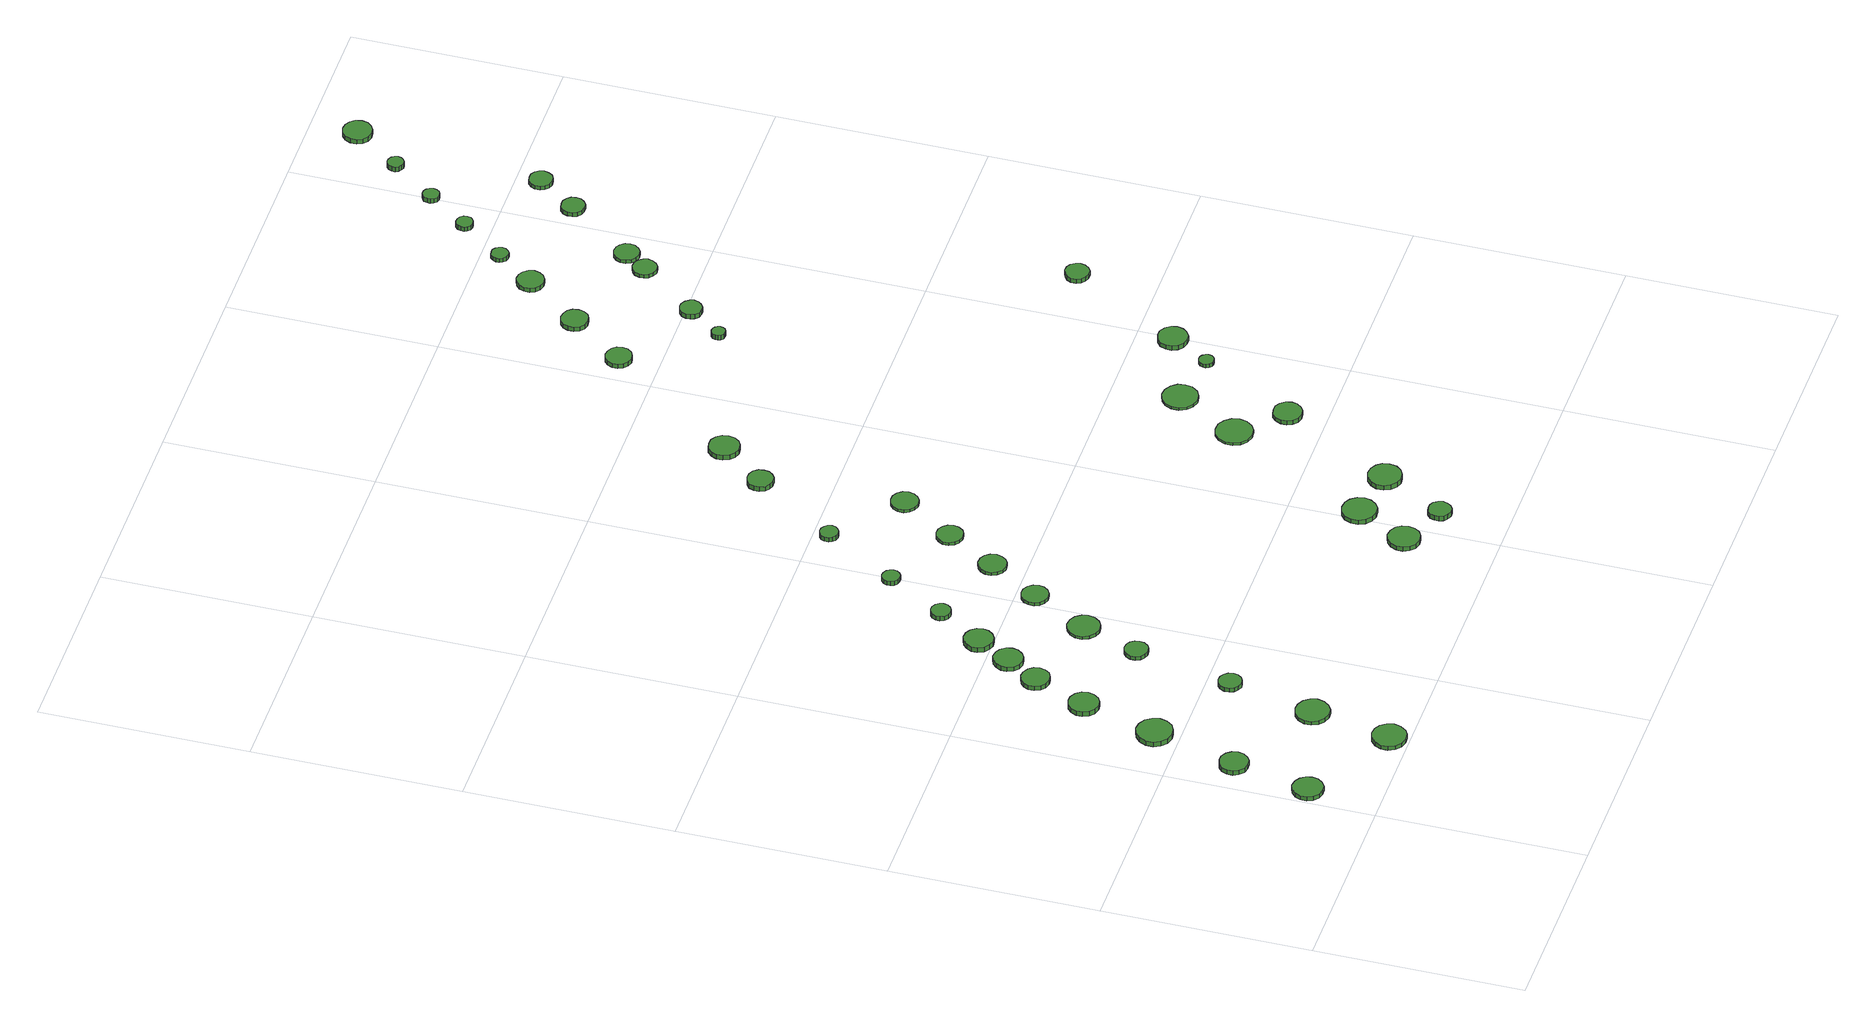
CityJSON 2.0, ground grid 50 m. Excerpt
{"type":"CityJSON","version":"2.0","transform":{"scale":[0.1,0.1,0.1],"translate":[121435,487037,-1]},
"CityObjects":{
"tree1":{"type":"SolitaryVegetationObject","attributes":{"function":"something"},"geometry":[{"type":"MultiSurface","lod":"1","boundaries":[[[0,1,2,3,4,5,6,7,8,9,10,11,12,13,14]],[[15,16,17,18,19,20,21,22,23,24,25,26,27,28,29]],[[0,29,28,1]],[[1,28,27,2]],[[2,27,26,3]],[[3,26,25,4]],[[4,25,24,5]],[[5,24,23,6]],[[6,23,22,7]],[[7,22,21,8]],[[8,21,20,9]],[[9,20,19,10]],[[10,19,18,11]],[[11,18,17,12]],[[12,17,16,13]],[[13,16,15,14]],[[14,15,29,0]]]}]},
"tree2":{"type":"SolitaryVegetationObject","attributes":{"function":"something"},"geometry":[{"type":"MultiSurface","lod":"1","boundaries":[[[30,31,32,33,34,35,36,37,38,39,40,41,42,43,44]],[[45,46,47,48,49,50,51,52,53,54,55,56,57,58,59]],[[30,59,58,31]],[[31,58,57,32]],[[32,57,56,33]],[[33,56,55,34]],[[34,55,54,35]],[[35,54,53,36]],[[36,53,52,37]],[[37,52,51,38]],[[38,51,50,39]],[[39,50,49,40]],[[40,49,48,41]],[[41,48,47,42]],[[42,47,46,43]],[[43,46,45,44]],[[44,45,59,30]]]}]},
"tree3":{"type":"SolitaryVegetationObject","attributes":{"function":"something"},"geometry":[{"type":"MultiSurface","lod":"1","boundaries":[[[60,61,62,63,64,65,66,67,68,69,70,71,72,73,74]],[[75,76,77,78,79,80,81,82,83,84,85,86,87,88,89]],[[60,89,88,61]],[[61,88,87,62]],[[62,87,86,63]],[[63,86,85,64]],[[64,85,84,65]],[[65,84,83,66]],[[66,83,82,67]],[[67,82,81,68]],[[68,81,80,69]],[[69,80,79,70]],[[70,79,78,71]],[[71,78,77,72]],[[72,77,76,73]],[[73,76,75,74]],[[74,75,89,60]]]}]},
"tree4":{"type":"SolitaryVegetationObject","attributes":{"function":"something"},"geometry":[{"type":"MultiSurface","lod":"1","boundaries":[[[90,91,92,93,94,95,96,97,98,99,100,101,102,103,104]],[[105,106,107,108,109,110,111,112,113,114,115,116,117,118,119]],[[90,119,118,91]],[[91,118,117,92]],[[92,117,116,93]],[[93,116,115,94]],[[94,115,114,95]],[[95,114,113,96]],[[96,113,112,97]],[[97,112,111,98]],[[98,111,110,99]],[[99,110,109,100]],[[100,109,108,101]],[[101,108,107,102]],[[102,107,106,103]],[[103,106,105,104]],[[104,105,119,90]]]}]},
"tree5":{"type":"SolitaryVegetationObject","attributes":{"function":"something"},"geometry":[{"type":"MultiSurface","lod":"1","boundaries":[[[120,121,122,123,124,125,126,127,128,129,130,131,132,133,134]],[[135,136,137,138,139,140,141,142,143,144,145,146,147,148,149]],[[120,149,148,121]],[[121,148,147,122]],[[122,147,146,123]],[[123,146,145,124]],[[124,145,144,125]],[[125,144,143,126]],[[126,143,142,127]],[[127,142,141,128]],[[128,141,140,129]],[[129,140,139,130]],[[130,139,138,131]],[[131,138,137,132]],[[132,137,136,133]],[[133,136,135,134]],[[134,135,149,120]]]}]},
"tree6":{"type":"SolitaryVegetationObject","attributes":{"function":"something"},"geometry":[{"type":"MultiSurface","lod":"1","boundaries":[[[150,151,152,153,154,155,156,157,158,159,160,161,162,163,164]],[[165,166,167,168,169,170,171,172,173,174,175,176,177,178,179]],[[150,179,178,151]],[[151,178,177,152]],[[152,177,176,153]],[[153,176,175,154]],[[154,175,174,155]],[[155,174,173,156]],[[156,173,172,157]],[[157,172,171,158]],[[158,171,170,159]],[[159,170,169,160]],[[160,169,168,161]],[[161,168,167,162]],[[162,167,166,163]],[[163,166,165,164]],[[164,165,179,150]]]}]},
"tree7":{"type":"SolitaryVegetationObject","attributes":{"function":"something"},"geometry":[{"type":"MultiSurface","lod":"1","boundaries":[[[180,181,182,183,184,185,186,187,188,189,190,191,192,193,194]],[[195,196,197,198,199,200,201,202,203,204,205,206,207,208,209]],[[180,209,208,181]],[[181,208,207,182]],[[182,207,206,183]],[[183,206,205,184]],[[184,205,204,185]],[[185,204,203,186]],[[186,203,202,187]],[[187,202,201,188]],[[188,201,200,189]],[[189,200,199,190]],[[190,199,198,191]],[[191,198,197,192]],[[192,197,196,193]],[[193,196,195,194]],[[194,195,209,180]]]}]},
"tree8":{"type":"SolitaryVegetationObject","attributes":{"function":"something"},"geometry":[{"type":"MultiSurface","lod":"1","boundaries":[[[210,211,212,213,214,215,216,217,218,219,220,221,222,223,224]],[[225,226,227,228,229,230,231,232,233,234,235,236,237,238,239]],[[210,239,238,211]],[[211,238,237,212]],[[212,237,236,213]],[[213,236,235,214]],[[214,235,234,215]],[[215,234,233,216]],[[216,233,232,217]],[[217,232,231,218]],[[218,231,230,219]],[[219,230,229,220]],[[220,229,228,221]],[[221,228,227,222]],[[222,227,226,223]],[[223,226,225,224]],[[224,225,239,210]]]}]},
"tree9":{"type":"SolitaryVegetationObject","attributes":{"function":"something"},"geometry":[{"type":"MultiSurface","lod":"1","boundaries":[[[240,241,242,243,244,245,246,247,248,249,250,251,252,253,254]],[[255,256,257,258,259,260,261,262,263,264,265,266,267,268,269]],[[240,269,268,241]],[[241,268,267,242]],[[242,267,266,243]],[[243,266,265,244]],[[244,265,264,245]],[[245,264,263,246]],[[246,263,262,247]],[[247,262,261,248]],[[248,261,260,249]],[[249,260,259,250]],[[250,259,258,251]],[[251,258,257,252]],[[252,257,256,253]],[[253,256,255,254]],[[254,255,269,240]]]}]},
"tree10":{"type":"SolitaryVegetationObject","attributes":{"function":"something"},"geometry":[{"type":"MultiSurface","lod":"1","boundaries":[[[270,271,272,273,274,275,276,277,278,279,280,281,282,283,284]],[[285,286,287,288,289,290,291,292,293,294,295,296,297,298,299]],[[270,299,298,271]],[[271,298,297,272]],[[272,297,296,273]],[[273,296,295,274]],[[274,295,294,275]],[[275,294,293,276]],[[276,293,292,277]],[[277,292,291,278]],[[278,291,290,279]],[[279,290,289,280]],[[280,289,288,281]],[[281,288,287,282]],[[282,287,286,283]],[[283,286,285,284]],[[284,285,299,270]]]}]},
"tree11":{"type":"SolitaryVegetationObject","attributes":{"function":"something"},"geometry":[{"type":"MultiSurface","lod":"1","boundaries":[[[300,301,302,303,304,305,306,307,308,309,310,311,312,313,314]],[[315,316,317,318,319,320,321,322,323,324,325,326,327,328,329]],[[300,329,328,301]],[[301,328,327,302]],[[302,327,326,303]],[[303,326,325,304]],[[304,325,324,305]],[[305,324,323,306]],[[306,323,322,307]],[[307,322,321,308]],[[308,321,320,309]],[[309,320,319,310]],[[310,319,318,311]],[[311,318,317,312]],[[312,317,316,313]],[[313,316,315,314]],[[314,315,329,300]]]}]},
"tree12":{"type":"SolitaryVegetationObject","attributes":{"function":"something"},"geometry":[{"type":"MultiSurface","lod":"1","boundaries":[[[330,331,332,333,334,335,336,337,338,339,340,341,342,343,344]],[[345,346,347,348,349,350,351,352,353,354,355,356,357,358,359]],[[330,359,358,331]],[[331,358,357,332]],[[332,357,356,333]],[[333,356,355,334]],[[334,355,354,335]],[[335,354,353,336]],[[336,353,352,337]],[[337,352,351,338]],[[338,351,350,339]],[[339,350,349,340]],[[340,349,348,341]],[[341,348,347,342]],[[342,347,346,343]],[[343,346,345,344]],[[344,345,359,330]]]}]},
"tree13":{"type":"SolitaryVegetationObject","attributes":{"function":"something"},"geometry":[{"type":"MultiSurface","lod":"1","boundaries":[[[360,361,362,363,364,365,366,367,368,369,370,371,372,373,374]],[[375,376,377,378,379,380,381,382,383,384,385,386,387,388,389]],[[360,389,388,361]],[[361,388,387,362]],[[362,387,386,363]],[[363,386,385,364]],[[364,385,384,365]],[[365,384,383,366]],[[366,383,382,367]],[[367,382,381,368]],[[368,381,380,369]],[[369,380,379,370]],[[370,379,378,371]],[[371,378,377,372]],[[372,377,376,373]],[[373,376,375,374]],[[374,375,389,360]]]}]},
"tree14":{"type":"SolitaryVegetationObject","attributes":{"function":"something"},"geometry":[{"type":"MultiSurface","lod":"1","boundaries":[[[390,391,392,393,394,395,396,397,398,399,400,401,402,403,404]],[[405,406,407,408,409,410,411,412,413,414,415,416,417,418,419]],[[390,419,418,391]],[[391,418,417,392]],[[392,417,416,393]],[[393,416,415,394]],[[394,415,414,395]],[[395,414,413,396]],[[396,413,412,397]],[[397,412,411,398]],[[398,411,410,399]],[[399,410,409,400]],[[400,409,408,401]],[[401,408,407,402]],[[402,407,406,403]],[[403,406,405,404]],[[404,405,419,390]]]}]},
"tree15":{"type":"SolitaryVegetationObject","attributes":{"function":"something"},"geometry":[{"type":"MultiSurface","lod":"1","boundaries":[[[420,421,422,423,424,425,426,427,428,429,430,431,432,433,434]],[[435,436,437,438,439,440,441,442,443,444,445,446,447,448,449]],[[420,449,448,421]],[[421,448,447,422]],[[422,447,446,423]],[[423,446,445,424]],[[424,445,444,425]],[[425,444,443,426]],[[426,443,442,427]],[[427,442,441,428]],[[428,441,440,429]],[[429,440,439,430]],[[430,439,438,431]],[[431,438,437,432]],[[432,437,436,433]],[[433,436,435,434]],[[434,435,449,420]]]}]},
"tree16":{"type":"SolitaryVegetationObject","attributes":{"function":"something"},"geometry":[{"type":"MultiSurface","lod":"1","boundaries":[[[450,451,452,453,454,455,456,457,458,459,460,461,462,463,464]],[[465,466,467,468,469,470,471,472,473,474,475,476,477,478,479]],[[450,479,478,451]],[[451,478,477,452]],[[452,477,476,453]],[[453,476,475,454]],[[454,475,474,455]],[[455,474,473,456]],[[456,473,472,457]],[[457,472,471,458]],[[458,471,470,459]],[[459,470,469,460]],[[460,469,468,461]],[[461,468,467,462]],[[462,467,466,463]],[[463,466,465,464]],[[464,465,479,450]]]}]},
"tree17":{"type":"SolitaryVegetationObject","attributes":{"function":"something"},"geometry":[{"type":"MultiSurface","lod":"1","boundaries":[[[480,481,482,483,484,485,486,487,488,489,490,491,492,493,494]],[[495,496,497,498,499,500,501,502,503,504,505,506,507,508,509]],[[480,509,508,481]],[[481,508,507,482]],[[482,507,506,483]],[[483,506,505,484]],[[484,505,504,485]],[[485,504,503,486]],[[486,503,502,487]],[[487,502,501,488]],[[488,501,500,489]],[[489,500,499,490]],[[490,499,498,491]],[[491,498,497,492]],[[492,497,496,493]],[[493,496,495,494]],[[494,495,509,480]]]}]},
"tree18":{"type":"SolitaryVegetationObject","attributes":{"function":"something"},"geometry":[{"type":"MultiSurface","lod":"1","boundaries":[[[510,511,512,513,514,515,516,517,518,519,520,521,522,523,524]],[[525,526,527,528,529,530,531,532,533,534,535,536,537,538,539]],[[510,539,538,511]],[[511,538,537,512]],[[512,537,536,513]],[[513,536,535,514]],[[514,535,534,515]],[[515,534,533,516]],[[516,533,532,517]],[[517,532,531,518]],[[518,531,530,519]],[[519,530,529,520]],[[520,529,528,521]],[[521,528,527,522]],[[522,527,526,523]],[[523,526,525,524]],[[524,525,539,510]]]}]},
"tree19":{"type":"SolitaryVegetationObject","attributes":{"function":"something"},"geometry":[{"type":"MultiSurface","lod":"1","boundaries":[[[540,541,542,543,544,545,546,547,548,549,550,551,552,553,554]],[[555,556,557,558,559,560,561,562,563,564,565,566,567,568,569]],[[540,569,568,541]],[[541,568,567,542]],[[542,567,566,543]],[[543,566,565,544]],[[544,565,564,545]],[[545,564,563,546]],[[546,563,562,547]],[[547,562,561,548]],[[548,561,560,549]],[[549,560,559,550]],[[550,559,558,551]],[[551,558,557,552]],[[552,557,556,553]],[[553,556,555,554]],[[554,555,569,540]]]}]},
"tree20":{"type":"SolitaryVegetationObject","attributes":{"function":"something"},"geometry":[{"type":"MultiSurface","lod":"1","boundaries":[[[570,571,572,573,574,575,576,577,578,579,580,581,582,583,584]],[[585,586,587,588,589,590,591,592,593,594,595,596,597,598,599]],[[570,599,598,571]],[[571,598,597,572]],[[572,597,596,573]],[[573,596,595,574]],[[574,595,594,575]],[[575,594,593,576]],[[576,593,592,577]],[[577,592,591,578]],[[578,591,590,579]],[[579,590,589,580]],[[580,589,588,581]],[[581,588,587,582]],[[582,587,586,583]],[[583,586,585,584]],[[584,585,599,570]]]}]},
"tree21":{"type":"SolitaryVegetationObject","attributes":{"function":"something"},"geometry":[{"type":"MultiSurface","lod":"1","boundaries":[[[600,601,602,603,604,605,606,607,608,609,610,611,612,613,614]],[[615,616,617,618,619,620,621,622,623,624,625,626,627,628,629]],[[600,629,628,601]],[[601,628,627,602]],[[602,627,626,603]],[[603,626,625,604]],[[604,625,624,605]],[[605,624,623,606]],[[606,623,622,607]],[[607,622,621,608]],[[608,621,620,609]],[[609,620,619,610]],[[610,619,618,611]],[[611,618,617,612]],[[612,617,616,613]],[[613,616,615,614]],[[614,615,629,600]]]}]},
"tree22":{"type":"SolitaryVegetationObject","attributes":{"function":"something"},"geometry":[{"type":"MultiSurface","lod":"1","boundaries":[[[630,631,632,633,634,635,636,637,638,639,640,641,642,643,644]],[[645,646,647,648,649,650,651,652,653,654,655,656,657,658,659]],[[630,659,658,631]],[[631,658,657,632]],[[632,657,656,633]],[[633,656,655,634]],[[634,655,654,635]],[[635,654,653,636]],[[636,653,652,637]],[[637,652,651,638]],[[638,651,650,639]],[[639,650,649,640]],[[640,649,648,641]],[[641,648,647,642]],[[642,647,646,643]],[[643,646,645,644]],[[644,645,659,630]]]}]},
"tree23":{"type":"SolitaryVegetationObject","attributes":{"function":"something"},"geometry":[{"type":"MultiSurface","lod":"1","boundaries":[[[660,661,662,663,664,665,666,667,668,669,670,671,672,673,674]],[[675,676,677,678,679,680,681,682,683,684,685,686,687,688,689]],[[660,689,688,661]],[[661,688,687,662]],[[662,687,686,663]],[[663,686,685,664]],[[664,685,684,665]],[[665,684,683,666]],[[666,683,682,667]],[[667,682,681,668]],[[668,681,680,669]],[[669,680,679,670]],[[670,679,678,671]],[[671,678,677,672]],[[672,677,676,673]],[[673,676,675,674]],[[674,675,689,660]]]}]},
"tree24":{"type":"SolitaryVegetationObject","attributes":{"function":"something"},"geometry":[{"type":"MultiSurface","lod":"1","boundaries":[[[690,691,692,693,694,695,696,697,698,699,700,701,702,703,704]],[[705,706,707,708,709,710,711,712,713,714,715,716,717,718,719]],[[690,719,718,691]],[[691,718,717,692]],[[692,717,716,693]],[[693,716,715,694]],[[694,715,714,695]],[[695,714,713,696]],[[696,713,712,697]],[[697,712,711,698]],[[698,711,710,699]],[[699,710,709,700]],[[700,709,708,701]],[[701,708,707,702]],[[702,707,706,703]],[[703,706,705,704]],[[704,705,719,690]]]}]},
"tree25":{"type":"SolitaryVegetationObject","attributes":{"function":"something"},"geometry":[{"type":"MultiSurface","lod":"1","boundaries":[[[720,721,722,723,724,725,726,727,728,729,730,731,732,733,734]],[[735,736,737,738,739,740,741,742,743,744,745,746,747,748,749]],[[720,749,748,721]],[[721,748,747,722]],[[722,747,746,723]],[[723,746,745,724]],[[724,745,744,725]],[[725,744,743,726]],[[726,743,742,727]],[[727,742,741,728]],[[728,741,740,729]],[[729,740,739,730]],[[730,739,738,731]],[[731,738,737,732]],[[732,737,736,733]],[[733,736,735,734]],[[734,735,749,720]]]}]},
"tree26":{"type":"SolitaryVegetationObject","attributes":{"function":"something"},"geometry":[{"type":"MultiSurface","lod":"1","boundaries":[[[750,751,752,753,754,755,756,757,758,759,760,761,762,763,764]],[[765,766,767,768,769,770,771,772,773,774,775,776,777,778,779]],[[750,779,778,751]],[[751,778,777,752]],[[752,777,776,753]],[[753,776,775,754]],[[754,775,774,755]],[[755,774,773,756]],[[756,773,772,757]],[[757,772,771,758]],[[758,771,770,759]],[[759,770,769,760]],[[760,769,768,761]],[[761,768,767,762]],[[762,767,766,763]],[[763,766,765,764]],[[764,765,779,750]]]}]},
"tree27":{"type":"SolitaryVegetationObject","attributes":{"function":"something"},"geometry":[{"type":"MultiSurface","lod":"1","boundaries":[[[780,781,782,783,784,785,786,787,788,789,790,791,792,793,794]],[[795,796,797,798,799,800,801,802,803,804,805,806,807,808,809]],[[780,809,808,781]],[[781,808,807,782]],[[782,807,806,783]],[[783,806,805,784]],[[784,805,804,785]],[[785,804,803,786]],[[786,803,802,787]],[[787,802,801,788]],[[788,801,800,789]],[[789,800,799,790]],[[790,799,798,791]],[[791,798,797,792]],[[792,797,796,793]],[[793,796,795,794]],[[794,795,809,780]]]}]},
"tree28":{"type":"SolitaryVegetationObject","attributes":{"function":"something"},"geometry":[{"type":"MultiSurface","lod":"1","boundaries":[[[810,811,812,813,814,815,816,817,818,819,820,821,822,823,824]],[[825,826,827,828,829,830,831,832,833,834,835,836,837,838,839]],[[810,839,838,811]],[[811,838,837,812]],[[812,837,836,813]],[[813,836,835,814]],[[814,835,834,815]],[[815,834,833,816]],[[816,833,832,817]],[[817,832,831,818]],[[818,831,830,819]],[[819,830,829,820]],[[820,829,828,821]],[[821,828,827,822]],[[822,827,826,823]],[[823,826,825,824]],[[824,825,839,810]]]}]},
"tree29":{"type":"SolitaryVegetationObject","attributes":{"function":"something"},"geometry":[{"type":"MultiSurface","lod":"1","boundaries":[[[840,841,842,843,844,845,846,847,848,849,850,851,852,853,854]],[[855,856,857,858,859,860,861,862,863,864,865,866,867,868,869]],[[840,869,868,841]],[[841,868,867,842]],[[842,867,866,843]],[[843,866,865,844]],[[844,865,864,845]],[[845,864,863,846]],[[846,863,862,847]],[[847,862,861,848]],[[848,861,860,849]],[[849,860,859,850]],[[850,859,858,851]],[[851,858,857,852]],[[852,857,856,853]],[[853,856,855,854]],[[854,855,869,840]]]}]},
"tree30":{"type":"SolitaryVegetationObject","attributes":{"function":"something"},"geometry":[{"type":"MultiSurface","lod":"1","boundaries":[[[870,871,872,873,874,875,876,877,878,879,880,881,882,883,884]],[[885,886,887,888,889,890,891,892,893,894,895,896,897,898,899]],[[870,899,898,871]],[[871,898,897,872]],[[872,897,896,873]],[[873,896,895,874]],[[874,895,894,875]],[[875,894,893,876]],[[876,893,892,877]],[[877,892,891,878]],[[878,891,890,879]],[[879,890,889,880]],[[880,889,888,881]],[[881,888,887,882]],[[882,887,886,883]],[[883,886,885,884]],[[884,885,899,870]]]}]},
"tree31":{"type":"SolitaryVegetationObject","attributes":{"function":"something"},"geometry":[{"type":"MultiSurface","lod":"1","boundaries":[[[900,901,902,903,904,905,906,907,908,909,910,911,912,913,914]],[[915,916,917,918,919,920,921,922,923,924,925,926,927,928,929]],[[900,929,928,901]],[[901,928,927,902]],[[902,927,926,903]],[[903,926,925,904]],[[904,925,924,905]],[[905,924,923,906]],[[906,923,922,907]],[[907,922,921,908]],[[908,921,920,909]],[[909,920,919,910]],[[910,919,918,911]],[[911,918,917,912]],[[912,917,916,913]],[[913,916,915,914]],[[914,915,929,900]]]}]},
"tree32":{"type":"SolitaryVegetationObject","attributes":{"function":"something"},"geometry":[{"type":"MultiSurface","lod":"1","boundaries":[[[930,931,932,933,934,935,936,937,938,939,940,941,942,943,944]],[[945,946,947,948,949,950,951,952,953,954,955,956,957,958,959]],[[930,959,958,931]],[[931,958,957,932]],[[932,957,956,933]],[[933,956,955,934]],[[934,955,954,935]],[[935,954,953,936]],[[936,953,952,937]],[[937,952,951,938]],[[938,951,950,939]],[[939,950,949,940]],[[940,949,948,941]],[[941,948,947,942]],[[942,947,946,943]],[[943,946,945,944]],[[944,945,959,930]]]}]},
"tree33":{"type":"SolitaryVegetationObject","attributes":{"function":"something"},"geometry":[{"type":"MultiSurface","lod":"1","boundaries":[[[960,961,962,963,964,965,966,967,968,969,970,971,972,973,974]],[[975,976,977,978,979,980,981,982,983,984,985,986,987,988,989]],[[960,989,988,961]],[[961,988,987,962]],[[962,987,986,963]],[[963,986,985,964]],[[964,985,984,965]],[[965,984,983,966]],[[966,983,982,967]],[[967,982,981,968]],[[968,981,980,969]],[[969,980,979,970]],[[970,979,978,971]],[[971,978,977,972]],[[972,977,976,973]],[[973,976,975,974]],[[974,975,989,960]]]}]},
"tree34":{"type":"SolitaryVegetationObject","attributes":{"function":"something"},"geometry":[{"type":"MultiSurface","lod":"1","boundaries":[[[990,991,992,993,994,995,996,997,998,999,1000,1001,1002,1003,1004]],[[1005,1006,1007,1008,1009,1010,1011,1012,1013,1014,1015,1016,1017,1018,1019]],[[990,1019,1018,991]],[[991,1018,1017,992]],[[992,1017,1016,993]],[[993,1016,1015,994]],[[994,1015,1014,995]],[[995,1014,1013,996]],[[996,1013,1012,997]],[[997,1012,1011,998]],[[998,1011,1010,999]],[[999,1010,1009,1000]],[[1000,1009,1008,1001]],[[1001,1008,1007,1002]],[[1002,1007,1006,1003]],[[1003,1006,1005,1004]],[[1004,1005,1019,990]]]}]},
"tree35":{"type":"SolitaryVegetationObject","attributes":{"function":"something"},"geometry":[{"type":"MultiSurface","lod":"1","boundaries":[[[1020,1021,1022,1023,1024,1025,1026,1027,1028,1029,1030,1031,1032,1033,1034]],[[1035,1036,1037,1038,1039,1040,1041,1042,1043,1044,1045,1046,1047,1048,1049]],[[1020,1049,1048,1021]],[[1021,1048,1047,1022]],[[1022,1047,1046,1023]],[[1023,1046,1045,1024]],[[1024,1045,1044,1025]],[[1025,1044,1043,1026]],[[1026,1043,1042,1027]],[[1027,1042,1041,1028]],[[1028,1041,1040,1029]],[[1029,1040,1039,1030]],[[1030,1039,1038,1031]],[[1031,1038,1037,1032]],[[1032,1037,1036,1033]],[[1033,1036,1035,1034]],[[1034,1035,1049,1020]]]}]},
"tree36":{"type":"SolitaryVegetationObject","attributes":{"function":"something"},"geometry":[{"type":"MultiSurface","lod":"1","boundaries":[[[1050,1051,1052,1053,1054,1055,1056,1057,1058,1059,1060,1061,1062,1063,1064]],[[1065,1066,1067,1068,1069,1070,1071,1072,1073,1074,1075,1076,1077,1078,1079]],[[1050,1079,1078,1051]],[[1051,1078,1077,1052]],[[1052,1077,1076,1053]],[[1053,1076,1075,1054]],[[1054,1075,1074,1055]],[[1055,1074,1073,1056]],[[1056,1073,1072,1057]],[[1057,1072,1071,1058]],[[1058,1071,1070,1059]],[[1059,1070,1069,1060]],[[1060,1069,1068,1061]],[[1061,1068,1067,1062]],[[1062,1067,1066,1063]],[[1063,1066,1065,1064]],[[1064,1065,1079,1050]]]}]},
"tree37":{"type":"SolitaryVegetationObject","attributes":{"function":"something"},"geometry":[{"type":"MultiSurface","lod":"1","boundaries":[[[1080,1081,1082,1083,1084,1085,1086,1087,1088,1089,1090,1091,1092,1093,1094]],[[1095,1096,1097,1098,1099,1100,1101,1102,1103,1104,1105,1106,1107,1108,1109]],[[1080,1109,1108,1081]],[[1081,1108,1107,1082]],[[1082,1107,1106,1083]],[[1083,1106,1105,1084]],[[1084,1105,1104,1085]],[[1085,1104,1103,1086]],[[1086,1103,1102,1087]],[[1087,1102,1101,1088]],[[1088,1101,1100,1089]],[[1089,1100,1099,1090]],[[1090,1099,1098,1091]],[[1091,1098,1097,1092]],[[1092,1097,1096,1093]],[[1093,1096,1095,1094]],[[1094,1095,1109,1080]]]}]},
"tree38":{"type":"SolitaryVegetationObject","attributes":{"function":"something"},"geometry":[{"type":"MultiSurface","lod":"1","boundaries":[[[1110,1111,1112,1113,1114,1115,1116,1117,1118,1119,1120,1121,1122,1123,1124]],[[1125,1126,1127,1128,1129,1130,1131,1132,1133,1134,1135,1136,1137,1138,1139]],[[1110,1139,1138,1111]],[[1111,1138,1137,1112]],[[1112,1137,1136,1113]],[[1113,1136,1135,1114]],[[1114,1135,1134,1115]],[[1115,1134,1133,1116]],[[1116,1133,1132,1117]],[[1117,1132,1131,1118]],[[1118,1131,1130,1119]],[[1119,1130,1129,1120]],[[1120,1129,1128,1121]],[[1121,1128,1127,1122]],[[1122,1127,1126,1123]],[[1123,1126,1125,1124]],[[1124,1125,1139,1110]]]}]},
"tree39":{"type":"SolitaryVegetationObject","attributes":{"function":"something"},"geometry":[{"type":"MultiSurface","lod":"1","boundaries":[[[1140,1141,1142,1143,1144,1145,1146,1147,1148,1149,1150,1151,1152,1153,1154]],[[1155,1156,1157,1158,1159,1160,1161,1162,1163,1164,1165,1166,1167,1168,1169]],[[1140,1169,1168,1141]],[[1141,1168,1167,1142]],[[1142,1167,1166,1143]],[[1143,1166,1165,1144]],[[1144,1165,1164,1145]],[[1145,1164,1163,1146]],[[1146,1163,1162,1147]],[[1147,1162,1161,1148]],[[1148,1161,1160,1149]],[[1149,1160,1159,1150]],[[1150,1159,1158,1151]],[[1151,1158,1157,1152]],[[1152,1157,1156,1153]],[[1153,1156,1155,1154]],[[1154,1155,1169,1140]]]}]},
"tree40":{"type":"SolitaryVegetationObject","attributes":{"function":"something"},"geometry":[{"type":"MultiSurface","lod":"1","boundaries":[[[1170,1171,1172,1173,1174,1175,1176,1177,1178,1179,1180,1181,1182,1183,1184]],[[1185,1186,1187,1188,1189,1190,1191,1192,1193,1194,1195,1196,1197,1198,1199]],[[1170,1199,1198,1171]],[[1171,1198,1197,1172]],[[1172,1197,1196,1173]],[[1173,1196,1195,1174]],[[1174,1195,1194,1175]],[[1175,1194,1193,1176]],[[1176,1193,1192,1177]],[[1177,1192,1191,1178]],[[1178,1191,1190,1179]],[[1179,1190,1189,1180]],[[1180,1189,1188,1181]],[[1181,1188,1187,1182]],[[1182,1187,1186,1183]],[[1183,1186,1185,1184]],[[1184,1185,1199,1170]]]}]},
"tree41":{"type":"SolitaryVegetationObject","attributes":{"function":"something"},"geometry":[{"type":"MultiSurface","lod":"1","boundaries":[[[1200,1201,1202,1203,1204,1205,1206,1207,1208,1209,1210,1211,1212,1213,1214]],[[1215,1216,1217,1218,1219,1220,1221,1222,1223,1224,1225,1226,1227,1228,1229]],[[1200,1229,1228,1201]],[[1201,1228,1227,1202]],[[1202,1227,1226,1203]],[[1203,1226,1225,1204]],[[1204,1225,1224,1205]],[[1205,1224,1223,1206]],[[1206,1223,1222,1207]],[[1207,1222,1221,1208]],[[1208,1221,1220,1209]],[[1209,1220,1219,1210]],[[1210,1219,1218,1211]],[[1211,1218,1217,1212]],[[1212,1217,1216,1213]],[[1213,1216,1215,1214]],[[1214,1215,1229,1200]]]}]},
"tree42":{"type":"SolitaryVegetationObject","attributes":{"function":"something"},"geometry":[{"type":"MultiSurface","lod":"1","boundaries":[[[1230,1231,1232,1233,1234,1235,1236,1237,1238,1239,1240,1241,1242,1243,1244]],[[1245,1246,1247,1248,1249,1250,1251,1252,1253,1254,1255,1256,1257,1258,1259]],[[1230,1259,1258,1231]],[[1231,1258,1257,1232]],[[1232,1257,1256,1233]],[[1233,1256,1255,1234]],[[1234,1255,1254,1235]],[[1235,1254,1253,1236]],[[1236,1253,1252,1237]],[[1237,1252,1251,1238]],[[1238,1251,1250,1239]],[[1239,1250,1249,1240]],[[1240,1249,1248,1241]],[[1241,1248,1247,1242]],[[1242,1247,1246,1243]],[[1243,1246,1245,1244]],[[1244,1245,1259,1230]]]}]},
"tree43":{"type":"SolitaryVegetationObject","attributes":{"function":"something"},"geometry":[{"type":"MultiSurface","lod":"1","boundaries":[[[1260,1261,1262,1263,1264,1265,1266,1267,1268,1269,1270,1271,1272,1273,1274]],[[1275,1276,1277,1278,1279,1280,1281,1282,1283,1284,1285,1286,1287,1288,1289]],[[1260,1289,1288,1261]],[[1261,1288,1287,1262]],[[1262,1287,1286,1263]],[[1263,1286,1285,1264]],[[1264,1285,1284,1265]],[[1265,1284,1283,1266]],[[1266,1283,1282,1267]],[[1267,1282,1281,1268]],[[1268,1281,1280,1269]],[[1269,1280,1279,1270]],[[1270,1279,1278,1271]],[[1271,1278,1277,1272]],[[1272,1277,1276,1273]],[[1273,1276,1275,1274]],[[1274,1275,1289,1260]]]}]},
"tree44":{"type":"SolitaryVegetationObject","attributes":{"function":"something"},"geometry":[{"type":"MultiSurface","lod":"1","boundaries":[[[1290,1291,1292,1293,1294,1295,1296,1297,1298,1299,1300,1301,1302,1303,1304]],[[1305,1306,1307,1308,1309,1310,1311,1312,1313,1314,1315,1316,1317,1318,1319]],[[1290,1319,1318,1291]],[[1291,1318,1317,1292]],[[1292,1317,1316,1293]],[[1293,1316,1315,1294]],[[1294,1315,1314,1295]],[[1295,1314,1313,1296]],[[1296,1313,1312,1297]],[[1297,1312,1311,1298]],[[1298,1311,1310,1299]],[[1299,1310,1309,1300]],[[1300,1309,1308,1301]],[[1301,1308,1307,1302]],[[1302,1307,1306,1303]],[[1303,1306,1305,1304]],[[1304,1305,1319,1290]]]}]},
"tree45":{"type":"SolitaryVegetationObject","attributes":{"function":"something"},"geometry":[{"type":"MultiSurface","lod":"1","boundaries":[[[1320,1321,1322,1323,1324,1325,1326,1327,1328,1329,1330,1331,1332,1333,1334]],[[1335,1336,1337,1338,1339,1340,1341,1342,1343,1344,1345,1346,1347,1348,1349]],[[1320,1349,1348,1321]],[[1321,1348,1347,1322]],[[1322,1347,1346,1323]],[[1323,1346,1345,1324]],[[1324,1345,1344,1325]],[[1325,1344,1343,1326]],[[1326,1343,1342,1327]],[[1327,1342,1341,1328]],[[1328,1341,1340,1329]],[[1329,1340,1339,1330]],[[1330,1339,1338,1331]],[[1331,1338,1337,1332]],[[1332,1337,1336,1333]],[[1333,1336,1335,1334]],[[1334,1335,1349,1320]]]}]}
},
"vertices":[
[80,172,17],[77,186,17],[68,198,17],[55,206,17],[40,208,17],[25,203,17],[14,193,17],[8,179,17],[8,164,17],[14,150,17],[25,140,17],[40,136,17],[55,137,17],[68,145,17],[77,157,17],[77,157,6],[68,145,6],[55,137,6],[40,136,6],[25,140,6],[14,150,6],[8,164,6],[8,179,6],[14,193,6],[25,203,6],[40,208,6],[55,206,6],[68,198,6],[77,186,6],[80,172,6],
[117,357,18],[114,371,18],[105,383,18],[93,390,18],[79,391,18],[65,387,18],[54,377,18],[48,364,18],[48,350,18],[54,337,18],[65,327,18],[79,323,18],[93,324,18],[105,331,18],[114,343,18],[114,343,6],[105,331,6],[93,324,6],[79,323,6],[65,327,6],[54,337,6],[48,350,6],[48,364,6],[54,377,6],[65,387,6],[79,391,6],[93,390,6],[105,383,6],[114,371,6],[117,357,6],
[313,48,17],[309,64,17],[299,78,17],[285,86,17],[268,88,17],[252,83,17],[239,71,17],[232,56,17],[232,39,17],[239,24,17],[252,12,17],[268,7,17],[285,9,17],[299,17,17],[309,31,17],[309,31,6],[299,17,6],[285,9,6],[268,7,6],[252,12,6],[239,24,6],[232,39,6],[232,56,6],[239,71,6],[252,83,6],[268,88,6],[285,86,6],[299,78,6],[309,64,6],[313,48,6],
[175,558,23],[171,575,23],[161,590,23],[145,599,23],[128,601,23],[111,595,23],[97,583,23],[90,567,23],[90,549,23],[97,533,23],[111,521,23],[128,516,23],[145,518,23],[161,526,23],[171,541,23],[171,541,10],[161,526,10],[145,518,10],[128,516,10],[111,521,10],[97,533,10],[90,549,10],[90,567,10],[97,583,10],[111,595,10],[128,601,10],[145,599,10],[161,590,10],[171,575,10],[175,558,10],
[350,239,16],[346,255,16],[336,269,16],[321,277,16],[305,279,16],[289,274,16],[276,263,16],[269,247,16],[269,230,16],[276,215,16],[289,204,16],[305,198,16],[321,200,16],[336,209,16],[346,222,16],[346,222,6],[336,209,6],[321,200,6],[305,198,6],[289,204,6],[276,215,6],[269,230,6],[269,247,6],[276,263,6],[289,274,6],[305,279,6],[321,277,6],[336,269,6],[346,255,6],[350,239,6],
[220,740,22],[217,755,22],[208,767,22],[195,775,22],[181,776,22],[166,771,22],[155,761,22],[149,748,22],[149,733,22],[155,719,22],[166,709,22],[181,704,22],[195,706,22],[208,713,22],[217,726,22],[217,726,9],[208,713,9],[195,706,9],[181,704,9],[166,709,9],[155,719,9],[149,733,9],[149,748,9],[155,761,9],[166,771,9],[181,776,9],[195,775,9],[208,767,9],[217,755,9],[220,740,9],
[383,446,17],[381,458,17],[374,467,17],[364,473,17],[353,474,17],[342,470,17],[334,463,17],[329,452,17],[329,441,17],[334,430,17],[342,423,17],[353,419,17],[364,420,17],[374,426,17],[381,435,17],[381,435,6],[374,426,6],[364,420,6],[353,419,6],[342,423,6],[334,430,6],[329,441,6],[329,452,6],[334,463,6],[342,470,6],[353,474,6],[364,473,6],[374,467,6],[381,458,6],[383,446,6],
[277,871,18],[274,885,18],[266,896,18],[253,903,18],[240,905,18],[226,900,18],[216,891,18],[210,878,18],[210,864,18],[216,851,18],[226,842,18],[240,838,18],[253,839,18],[266,846,18],[274,857,18],[274,857,6],[266,846,6],[253,839,6],[240,838,6],[226,842,6],[216,851,6],[210,864,6],[210,878,6],[216,891,6],[226,900,6],[240,905,6],[253,903,6],[266,896,6],[274,885,6],[277,871,6],
[327,950,18],[324,964,18],[315,976,18],[303,983,18],[288,985,18],[274,980,18],[264,970,18],[258,957,18],[258,943,18],[264,929,18],[274,919,18],[288,915,18],[303,916,18],[315,924,18],[324,936,18],[324,936,6],[315,924,6],[303,916,6],[288,915,6],[274,919,6],[264,929,6],[258,943,6],[258,957,6],[264,970,6],[274,980,6],[288,985,6],[303,983,6],[315,976,6],[324,964,6],[327,950,6],
[434,682,16],[432,693,16],[425,703,16],[415,709,16],[403,710,16],[392,706,16],[383,699,16],[378,688,16],[378,676,16],[383,665,16],[392,658,16],[403,654,16],[415,655,16],[425,661,16],[432,671,16],[432,671,6],[425,661,6],[415,655,6],[403,654,6],[392,658,6],[383,665,6],[378,676,6],[378,688,6],[383,699,6],[392,706,6],[403,710,6],[415,709,6],[425,703,6],[432,693,6],[434,682,6],
[373,1033,19],[370,1047,19],[361,1059,19],[349,1066,19],[335,1068,19],[321,1063,19],[310,1053,19],[304,1040,19],[304,1026,19],[310,1012,19],[321,1003,19],[335,998,19],[349,1000,19],[361,1007,19],[370,1019,19],[370,1019,6],[361,1007,6],[349,1000,6],[335,998,6],[321,1003,6],[310,1012,6],[304,1026,6],[304,1040,6],[310,1053,6],[321,1063,6],[335,1068,6],[349,1066,6],[361,1059,6],[370,1047,6],[373,1033,6],
[492,820,14],[488,835,14],[479,848,14],[465,856,14],[449,858,14],[434,853,14],[422,842,14],[415,828,14],[415,812,14],[422,797,14],[434,786,14],[449,781,14],[465,783,14],[479,791,14],[488,804,14],[488,804,6],[479,791,6],[465,783,6],[449,781,6],[434,786,6],[422,797,6],[415,812,6],[415,828,6],[422,842,6],[434,853,6],[449,858,6],[465,856,6],[479,848,6],[488,835,6],[492,820,6],
[435,1144,18],[433,1153,18],[427,1161,18],[418,1166,18],[409,1167,18],[399,1164,18],[392,1158,18],[388,1149,18],[388,1139,18],[392,1130,18],[399,1123,18],[409,1120,18],[418,1121,18],[427,1126,18],[433,1134,18],[433,1134,6],[427,1126,6],[418,1121,6],[409,1120,6],[399,1123,6],[392,1130,6],[388,1139,6],[388,1149,6],[392,1158,6],[399,1164,6],[409,1167,6],[418,1166,6],[427,1161,6],[433,1153,6],[435,1144,6],
[563,957,14],[560,970,14],[552,981,14],[540,988,14],[527,989,14],[514,985,14],[504,976,14],[499,964,14],[499,950,14],[504,938,14],[514,929,14],[527,925,14],[540,926,14],[552,933,14],[560,944,14],[560,944,6],[552,933,6],[540,926,6],[527,925,6],[514,929,6],[504,938,6],[499,950,6],[499,964,6],[504,976,6],[514,985,6],[527,989,6],[540,988,6],[552,981,6],[560,970,6],[563,957,6],
[518,1286,18],[516,1294,18],[511,1301,18],[503,1306,18],[494,1307,18],[486,1304,18],[479,1298,18],[476,1290,18],[476,1281,18],[479,1273,18],[486,1267,18],[494,1264,18],[503,1265,18],[511,1270,18],[516,1277,18],[516,1277,6],[511,1270,6],[503,1265,6],[494,1264,6],[486,1267,6],[479,1273,6],[476,1281,6],[476,1290,6],[479,1298,6],[486,1304,6],[494,1307,6],[503,1306,6],[511,1301,6],[516,1294,6],[518,1286,6],
[641,1080,14],[638,1094,14],[630,1105,14],[618,1112,14],[604,1113,14],[591,1109,14],[581,1100,14],[575,1087,14],[575,1073,14],[581,1061,14],[591,1051,14],[604,1047,14],[618,1048,14],[630,1055,14],[638,1067,14],[638,1067,6],[630,1055,6],[618,1048,6],[604,1047,6],[591,1051,6],[581,1061,6],[575,1073,6],[575,1087,6],[581,1100,6],[591,1109,6],[604,1113,6],[618,1112,6],[630,1105,6],[638,1094,6],[641,1080,6],
[986,212,26],[983,228,26],[974,240,26],[960,248,26],[944,250,26],[929,245,26],[918,234,26],[911,220,26],[911,204,26],[918,190,26],[929,179,26],[944,174,26],[960,176,26],[974,184,26],[983,197,26],[983,197,14],[974,184,14],[960,176,14],[944,174,14],[929,179,14],[918,190,14],[911,204,14],[911,220,14],[918,234,14],[929,245,14],[944,250,14],[960,248,14],[974,240,14],[983,228,14],[986,212,14],
[713,1202,14],[710,1215,14],[702,1225,14],[691,1232,14],[678,1233,14],[665,1229,14],[656,1221,14],[650,1209,14],[650,1195,14],[656,1183,14],[665,1175,14],[678,1170,14],[691,1172,14],[702,1178,14],[710,1189,14],[710,1189,6],[702,1178,6],[691,1172,6],[678,1170,6],[665,1175,6],[656,1183,6],[650,1195,6],[650,1209,6],[656,1221,6],[665,1229,6],[678,1233,6],[691,1232,6],[702,1225,6],[710,1215,6],[713,1202,6],
[630,1464,18],[628,1473,18],[622,1480,18],[614,1485,18],[605,1486,18],[596,1483,18],[589,1477,18],[586,1469,18],[586,1459,18],[589,1451,18],[596,1445,18],[605,1442,18],[614,1443,18],[622,1448,18],[628,1455,18],[628,1455,6],[622,1448,6],[614,1443,6],[605,1442,6],[596,1445,6],[589,1451,6],[586,1459,6],[586,1469,6],[589,1477,6],[596,1483,6],[605,1486,6],[614,1485,6],[622,1480,6],[628,1473,6],[630,1464,6],
[1092,162,26],[1089,173,26],[1083,183,26],[1073,188,26],[1062,189,26],[1051,186,26],[1042,178,26],[1038,168,26],[1038,157,26],[1042,146,26],[1051,139,26],[1062,135,26],[1073,136,26],[1083,142,26],[1089,151,26],[1089,151,13],[1083,142,13],[1073,136,13],[1062,135,13],[1051,139,13],[1042,146,13],[1038,157,13],[1038,168,13],[1042,178,13],[1051,186,13],[1062,189,13],[1073,188,13],[1083,183,13],[1089,173,13],[1092,162,13],
[1063,338,19],[1059,355,19],[1049,369,19],[1035,377,19],[1018,379,19],[1002,374,19],[989,363,19],[982,347,19],[982,330,19],[989,314,19],[1002,303,19],[1018,298,19],[1035,299,19],[1049,308,19],[1059,322,19],[1059,322,7],[1049,308,7],[1035,299,7],[1018,298,7],[1002,303,7],[989,314,7],[982,330,7],[982,347,7],[989,363,7],[1002,374,7],[1018,379,7],[1035,377,7],[1049,369,7],[1059,355,7],[1063,338,7],
[798,1333,14],[795,1346,14],[787,1357,14],[775,1364,14],[762,1365,14],[749,1361,14],[739,1352,14],[733,1340,14],[733,1326,14],[739,1313,14],[749,1304,14],[762,1300,14],[775,1301,14],[787,1308,14],[795,1319,14],[795,1319,6],[787,1308,6],[775,1301,6],[762,1300,6],[749,1304,6],[739,1313,6],[733,1326,6],[733,1340,6],[739,1352,6],[749,1361,6],[762,1365,6],[775,1364,6],[787,1357,6],[795,1346,6],[798,1333,6],
[773,1666,20],[771,1678,20],[763,1689,20],[752,1695,20],[739,1696,20],[727,1692,20],[717,1684,20],[712,1672,20],[712,1659,20],[717,1647,20],[727,1639,20],[739,1635,20],[752,1636,20],[763,1643,20],[771,1653,20],[771,1653,7],[763,1643,7],[752,1636,7],[739,1635,7],[727,1639,7],[717,1647,7],[712,1659,7],[712,1672,7],[717,1684,7],[727,1692,7],[739,1696,7],[752,1695,7],[763,1689,7],[771,1678,7],[773,1666,7],
[1193,318,20],[1190,334,20],[1180,347,20],[1166,355,20],[1150,357,20],[1134,352,20],[1122,341,20],[1115,326,20],[1115,309,20],[1122,294,20],[1134,283,20],[1150,278,20],[1166,280,20],[1180,288,20],[1190,301,20],[1190,301,7],[1180,288,7],[1166,280,7],[1150,278,7],[1134,283,7],[1122,294,7],[1115,309,7],[1115,326,7],[1122,341,7],[1134,352,7],[1150,357,7],[1166,355,7],[1180,347,7],[1190,334,7],[1193,318,7],
[862,1775,25],[859,1790,25],[850,1802,25],[837,1810,25],[822,1811,25],[807,1807,25],[796,1796,25],[790,1783,25],[790,1768,25],[796,1754,25],[807,1744,25],[822,1739,25],[837,1741,25],[850,1748,25],[859,1760,25],[859,1760,12],[850,1748,12],[837,1741,12],[822,1739,12],[807,1744,12],[796,1754,12],[790,1768,12],[790,1783,12],[796,1796,12],[807,1807,12],[822,1811,12],[837,1810,12],[850,1802,12],[859,1790,12],[862,1775,12],
[1259,690,13],[1255,708,13],[1244,722,13],[1229,732,13],[1210,733,13],[1193,728,13],[1180,716,13],[1172,699,13],[1172,681,13],[1180,664,13],[1193,652,13],[1210,646,13],[1229,648,13],[1244,657,13],[1255,672,13],[1255,672,6],[1244,657,6],[1229,648,6],[1210,646,6],[1193,652,6],[1180,664,6],[1172,681,6],[1172,699,6],[1180,716,6],[1193,728,6],[1210,733,6],[1229,732,6],[1244,722,6],[1255,708,6],[1259,690,6],
[1345,592,17],[1342,606,17],[1333,618,17],[1321,625,17],[1307,626,17],[1293,622,17],[1283,612,17],[1277,599,17],[1277,585,17],[1283,572,17],[1293,563,17],[1307,558,17],[1321,560,17],[1333,567,17],[1342,579,17],[1342,579,6],[1333,567,6],[1321,560,6],[1307,558,6],[1293,563,6],[1283,572,6],[1277,585,6],[1277,599,6],[1283,612,6],[1293,622,6],[1307,626,6],[1321,625,6],[1333,618,6],[1342,606,6],[1345,592,6],
[1341,842,13],[1338,859,13],[1327,873,13],[1312,882,13],[1295,884,13],[1278,878,13],[1265,867,13],[1258,851,13],[1258,833,13],[1265,817,13],[1278,805,13],[1295,800,13],[1312,802,13],[1327,810,13],[1338,825,13],[1338,825,6],[1327,810,6],[1312,802,6],[1295,800,6],[1278,805,6],[1265,817,6],[1258,833,6],[1258,851,6],[1265,867,6],[1278,878,6],[1295,884,6],[1312,882,6],[1327,873,6],[1338,859,6],[1341,842,6],
[1455,821,16],[1454,828,16],[1449,834,16],[1443,838,16],[1435,839,16],[1428,836,16],[1423,831,16],[1420,825,16],[1420,817,16],[1423,810,16],[1428,805,16],[1435,803,16],[1443,804,16],[1449,807,16],[1454,813,16],[1454,813,6],[1449,807,6],[1443,804,6],[1435,803,6],[1428,805,6],[1423,810,6],[1420,817,6],[1420,825,6],[1423,831,6],[1428,836,6],[1435,839,6],[1443,838,6],[1449,834,6],[1454,828,6],[1455,821,6],
[1100,2095,21],[1098,2108,21],[1090,2118,21],[1079,2124,21],[1066,2126,21],[1054,2122,21],[1044,2113,21],[1039,2101,21],[1039,2089,21],[1044,2077,21],[1054,2068,21],[1066,2064,21],[1079,2066,21],[1090,2072,21],[1098,2082,21],[1098,2082,9],[1090,2072,9],[1079,2066,9],[1066,2064,9],[1054,2068,9],[1044,2077,9],[1039,2089,9],[1039,2101,9],[1044,2113,9],[1054,2122,9],[1066,2126,9],[1079,2124,9],[1090,2118,9],[1098,2108,9],[1100,2095,9],
[1528,916,18],[1525,930,18],[1516,942,18],[1503,950,18],[1489,951,18],[1475,947,18],[1464,937,18],[1458,923,18],[1458,909,18],[1464,895,18],[1475,885,18],[1489,881,18],[1503,882,18],[1516,890,18],[1525,902,18],[1525,902,6],[1516,890,6],[1503,882,6],[1489,881,6],[1475,885,6],[1464,895,6],[1458,909,6],[1458,923,6],[1464,937,6],[1475,947,6],[1489,951,6],[1503,950,6],[1516,942,6],[1525,930,6],[1528,916,6],
[1229,1903,25],[1227,1909,25],[1223,1915,25],[1217,1918,25],[1211,1919,25],[1204,1917,25],[1199,1912,25],[1196,1906,25],[1196,1899,25],[1199,1893,25],[1204,1888,25],[1211,1886,25],[1217,1887,25],[1223,1890,25],[1227,1896,25],[1227,1896,12],[1223,1890,12],[1217,1887,12],[1211,1886,12],[1204,1888,12],[1199,1893,12],[1196,1899,12],[1196,1906,12],[1199,1912,12],[1204,1917,12],[1211,1919,12],[1217,1918,12],[1223,1915,12],[1227,1909,12],[1229,1903,12],
[1204,2229,18],[1202,2242,18],[1194,2253,18],[1182,2259,18],[1169,2261,18],[1156,2257,18],[1146,2248,18],[1141,2236,18],[1141,2222,18],[1146,2210,18],[1156,2201,18],[1169,2197,18],[1182,2199,18],[1194,2205,18],[1202,2216,18],[1202,2216,6],[1194,2205,6],[1182,2199,6],[1169,2197,6],[1156,2201,6],[1146,2210,6],[1141,2222,6],[1141,2236,6],[1146,2248,6],[1156,2257,6],[1169,2261,6],[1182,2259,6],[1194,2253,6],[1202,2242,6],[1204,2229,6],
[1309,1988,19],[1306,1998,19],[1300,2007,19],[1290,2013,19],[1280,2014,19],[1269,2010,19],[1261,2003,19],[1257,1993,19],[1257,1982,19],[1261,1973,19],[1269,1965,19],[1280,1962,19],[1290,1963,19],[1300,1969,19],[1306,1977,19],[1306,1977,6],[1300,1969,6],[1290,1963,6],[1280,1962,6],[1269,1965,6],[1261,1973,6],[1257,1982,6],[1257,1993,6],[1261,2003,6],[1269,2010,6],[1280,2014,6],[1290,2013,6],[1300,2007,6],[1306,1998,6],[1309,1988,6],
[1310,2364,17],[1307,2377,17],[1299,2388,17],[1287,2395,17],[1274,2396,17],[1261,2392,17],[1251,2383,17],[1246,2371,17],[1246,2357,17],[1251,2345,17],[1261,2336,17],[1274,2332,17],[1287,2333,17],[1299,2340,17],[1307,2351,17],[1307,2351,6],[1299,2340,6],[1287,2333,6],[1274,2332,6],[1261,2336,6],[1251,2345,6],[1246,2357,6],[1246,2371,6],[1251,2383,6],[1261,2392,6],[1274,2396,6],[1287,2395,6],[1299,2388,6],[1307,2377,6],[1310,2364,6],
[1675,1187,24],[1672,1198,24],[1665,1208,24],[1655,1214,24],[1643,1215,24],[1632,1211,24],[1623,1203,24],[1618,1193,24],[1618,1181,24],[1623,1170,24],[1632,1162,24],[1643,1158,24],[1655,1159,24],[1665,1165,24],[1672,1175,24],[1672,1175,12],[1665,1165,12],[1655,1159,12],[1643,1158,12],[1632,1162,12],[1623,1170,12],[1618,1181,12],[1618,1193,12],[1623,1203,12],[1632,1211,12],[1643,1215,12],[1655,1214,12],[1665,1208,12],[1672,1198,12],[1675,1187,12],
[1423,2130,16],[1420,2141,16],[1413,2151,16],[1403,2157,16],[1391,2158,16],[1380,2154,16],[1371,2146,16],[1367,2135,16],[1367,2124,16],[1371,2113,16],[1380,2105,16],[1391,2101,16],[1403,2102,16],[1413,2108,16],[1420,2118,16],[1420,2118,6],[1413,2108,6],[1403,2102,6],[1391,2101,6],[1380,2105,6],[1371,2113,6],[1367,2124,6],[1367,2135,6],[1371,2146,6],[1380,2154,6],[1391,2158,6],[1403,2157,6],[1413,2151,6],[1420,2141,6],[1423,2130,6],
[1369,2457,17],[1367,2465,17],[1362,2472,17],[1355,2477,17],[1346,2477,17],[1338,2475,17],[1332,2469,17],[1328,2461,17],[1328,2453,17],[1332,2445,17],[1338,2439,17],[1346,2437,17],[1355,2437,17],[1362,2442,17],[1367,2449,17],[1367,2449,6],[1362,2442,6],[1355,2437,6],[1346,2437,6],[1338,2439,6],[1332,2445,6],[1328,2453,6],[1328,2461,6],[1332,2469,6],[1338,2475,6],[1346,2477,6],[1355,2477,6],[1362,2472,6],[1367,2465,6],[1369,2457,6],
[1464,2184,16],[1462,2196,16],[1454,2206,16],[1444,2212,16],[1431,2214,16],[1419,2210,16],[1410,2201,16],[1405,2190,16],[1405,2178,16],[1410,2166,16],[1419,2158,16],[1431,2154,16],[1444,2155,16],[1454,2162,16],[1462,2172,16],[1462,2172,6],[1454,2162,6],[1444,2155,6],[1431,2154,6],[1419,2158,6],[1410,2166,6],[1405,2178,6],[1405,2190,6],[1410,2201,6],[1419,2210,6],[1431,2214,6],[1444,2212,6],[1454,2206,6],[1462,2196,6],[1464,2184,6],
[1451,2564,18],[1450,2572,18],[1445,2579,18],[1438,2583,18],[1429,2584,18],[1421,2582,18],[1415,2576,18],[1412,2568,18],[1412,2560,18],[1415,2553,18],[1421,2547,18],[1429,2545,18],[1438,2546,18],[1445,2550,18],[1450,2556,18],[1450,2556,6],[1445,2550,6],[1438,2546,6],[1429,2545,6],[1421,2547,6],[1415,2553,6],[1412,2560,6],[1412,2568,6],[1415,2576,6],[1421,2582,6],[1429,2584,6],[1438,2583,6],[1445,2579,6],[1450,2572,6],[1451,2564,6],
[1586,2347,17],[1584,2358,17],[1577,2367,17],[1567,2373,17],[1555,2374,17],[1544,2371,17],[1535,2363,17],[1531,2352,17],[1531,2341,17],[1535,2330,17],[1544,2322,17],[1555,2319,17],[1567,2320,17],[1577,2326,17],[1584,2335,17],[1584,2335,6],[1577,2326,6],[1567,2320,6],[1555,2319,6],[1544,2322,6],[1535,2330,6],[1531,2341,6],[1531,2352,6],[1535,2363,6],[1544,2371,6],[1555,2374,6],[1567,2373,6],[1577,2367,6],[1584,2358,6],[1586,2347,6],
[1525,2665,18],[1523,2673,18],[1518,2680,18],[1511,2684,18],[1503,2685,18],[1495,2682,18],[1489,2677,18],[1486,2669,18],[1486,2661,18],[1489,2654,18],[1495,2648,18],[1503,2645,18],[1511,2646,18],[1518,2650,18],[1523,2657,18],[1523,2657,6],[1518,2650,6],[1511,2646,6],[1503,2645,6],[1495,2648,6],[1489,2654,6],[1486,2661,6],[1486,2669,6],[1489,2677,6],[1495,2682,6],[1503,2685,6],[1511,2684,6],[1518,2680,6],[1523,2673,6],[1525,2665,6],
[1656,2443,17],[1653,2454,17],[1647,2463,17],[1637,2469,17],[1625,2470,17],[1614,2467,17],[1606,2459,17],[1601,2449,17],[1601,2437,17],[1606,2427,17],[1614,2419,17],[1625,2415,17],[1637,2416,17],[1647,2422,17],[1653,2432,17],[1653,2432,6],[1647,2422,6],[1637,2416,6],[1625,2415,6],[1614,2419,6],[1606,2427,6],[1601,2437,6],[1601,2449,6],[1606,2459,6],[1614,2467,6],[1625,2470,6],[1637,2469,6],[1647,2463,6],[1653,2454,6],[1656,2443,6],
[1603,2771,25],[1601,2779,25],[1596,2786,25],[1589,2790,25],[1581,2791,25],[1574,2788,25],[1568,2783,25],[1564,2775,25],[1564,2767,25],[1568,2760,25],[1574,2755,25],[1581,2752,25],[1589,2753,25],[1596,2757,25],[1601,2763,25],[1601,2763,12],[1596,2757,12],[1589,2753,12],[1581,2752,12],[1574,2755,12],[1568,2760,12],[1564,2767,12],[1564,2775,12],[1568,2783,12],[1574,2788,12],[1581,2791,12],[1589,2790,12],[1596,2786,12],[1601,2779,12],[1603,2771,12],
[1702,2885,25],[1699,2900,25],[1690,2911,25],[1678,2918,25],[1664,2920,25],[1650,2915,25],[1639,2906,25],[1633,2893,25],[1633,2878,25],[1639,2865,25],[1650,2855,25],[1664,2851,25],[1678,2853,25],[1690,2860,25],[1699,2871,25],[1699,2871,13],[1690,2860,13],[1678,2853,13],[1664,2851,13],[1650,2855,13],[1639,2865,13],[1633,2878,13],[1633,2893,13],[1639,2906,13],[1650,2915,13],[1664,2920,13],[1678,2918,13],[1690,2911,13],[1699,2900,13],[1702,2885,13]
]}
